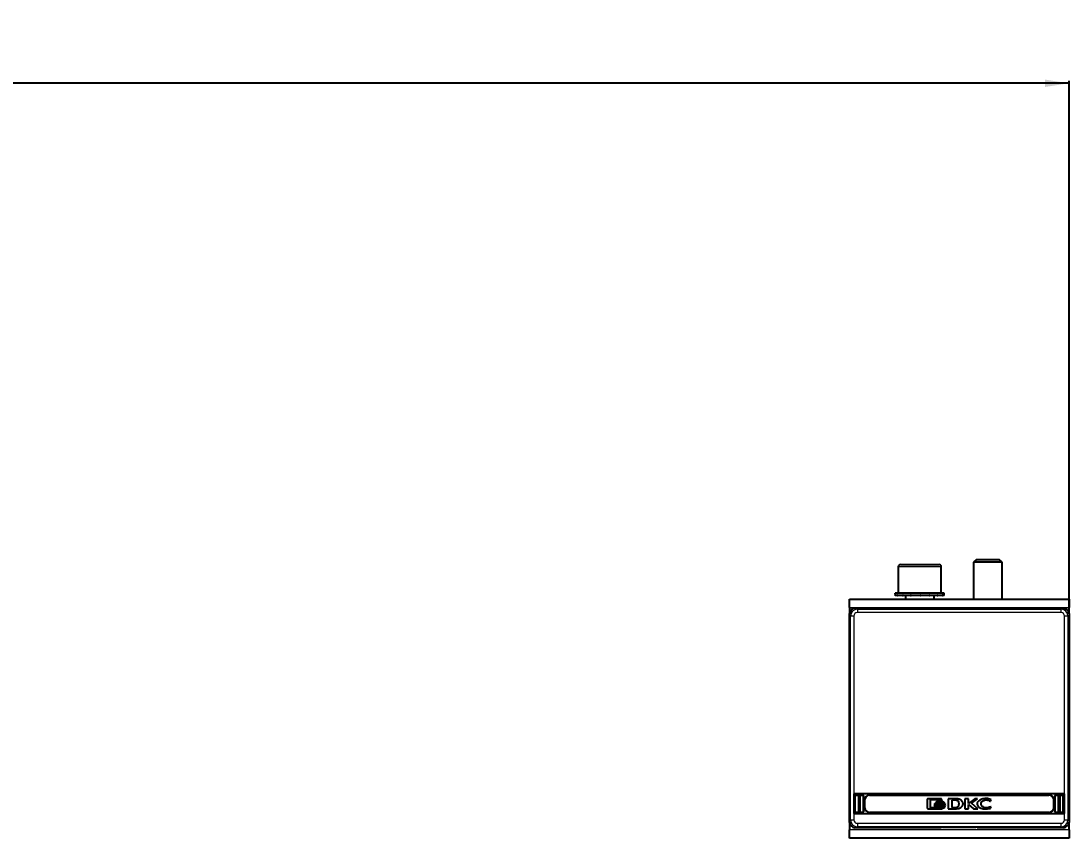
# Model space of a CAD drawing. Header units: millimetres. Extents: x -99 to 5261, y -1371 to 657.
# Drawn here: x 1096.7 to 1535.6, y 166.5 to 508.4 of the extents above; entities that cross this region are included whole.
import ezdxf

# ---------------------------------------------------------------- set-up
doc = ezdxf.new("R2010")
doc.units = ezdxf.units.MM
doc.layers.add('FORMAT', color=7, linetype='Continuous')
doc.styles.add('SLDTEXTSTYLE0', font='TXT', dxfattribs={"width": 0.75})
doc.dimstyles.new('SLDDIMSTYLE0', dxfattribs={"dimtxt": 20, "dimasz": 10, "dimexe": 0, "dimexo": 0.0625, "dimgap": 5, "dimtad": 2, "dimdec": 1, "dimrnd": 1e-09, "dimzin": 12, "dimdsep": 46, "dimtxsty": 'SLDTEXTSTYLE0', "dimsah": 1, "dimcen": 0.09, "dimadec": 0, "dimazin": 3, "dimtfac": 1, "dimtofl": 0, "dimtmove": 0, "dimatfit": 3, "dimfxl": 0, "dimfrac": 2, "dimtolj": 1, "dimtzin": 12, "dimarcsym": 0})

# ---------------------------------------------------------------- blocks, each defined once
blk = doc.blocks.new('_D_3')
at = {"layer": 'FORMAT'}
for p, q in [((135.65, 260.44), (135.65, 483.37)), ((1535.65, 260.44), (1535.65, 483.37)), ((1535.65, 482.37), (135.65, 482.37))]:
    blk.add_line(p, q, dxfattribs=at)
for points in [[(135.65, 482.37), (145.65, 480.83), (145.65, 483.9)], [(1535.65, 482.37), (1525.65, 483.9), (1525.65, 480.83)]]:
    blk.add_solid(points, dxfattribs=at)
at = {"layer": 'FORMAT', "insert": (806.09, 508.15), "char_height": 20, "attachment_point": 1, "style": 'SLDTEXTSTYLE0'}
blk.add_mtext('1400', dxfattribs=at)

msp = doc.modelspace()

# ---------------------------------------------------------------- linework, layer by layer
at = {"color": 7, "linetype": 'Continuous', "lineweight": 25}
for p, q in [((1465.15, 280.95), (1473.59, 280.95)), ((1473.59, 280.95), (1481.15, 280.95)), ((1496.72, 282.95), (1495.65, 281.88)), ((1495.65, 281.88), (1495.65, 266.45)), ((1507.65, 281.88), (1495.65, 281.88)), ((1506.57, 282.95), (1496.72, 282.95)), ((1507.65, 281.88), (1506.57, 282.95)), ((1507.65, 266.45), (1507.65, 281.88)), ((1464.15, 279.95), (1464.15, 268.95)), ((1482.15, 268.95), (1482.15, 279.95)), ((1462.9, 268.95), (1462.9, 267.95)), ((1462.9, 268.95), (1462.9, 268.7)), ((1463.72, 268.95), (1462.9, 268.95)), ((1462.9, 268.95), (1462.9, 268.95)), ((1462.9, 267.95), (1462.9, 268.2)), ((1463.72, 267.95), (1462.9, 267.95)), ((1462.9, 267.95), (1462.9, 267.95)), ((1463.72, 268.95), (1463.82, 268.95)), ((1463.72, 267.95), (1463.82, 267.95)), ((1463.82, 268.95), (1463.82, 268.7)), ((1465.97, 268.95), (1463.82, 268.95)), ((1463.82, 267.95), (1463.82, 268.2)), ((1465.97, 267.95), (1463.82, 267.95)), ((1465.97, 268.95), (1466.15, 268.95)), ((1465.97, 267.95), (1466.15, 267.95)), ((1466.15, 268.95), (1466.15, 268.7)), ((1469.32, 268.95), (1466.15, 268.95)), ((1466.15, 267.95), (1466.15, 268.2)), ((1469.32, 267.95), (1466.15, 267.95)), ((1467.15, 267.95), (1467.15, 266.45)), ((1469.32, 268.95), (1469.55, 268.95)), ((1469.32, 267.95), (1469.55, 267.95)), ((1469.55, 268.95), (1469.55, 268.7)), ((1473.25, 268.95), (1469.55, 268.95)), ((1469.55, 267.95), (1469.55, 268.2)), ((1473.25, 267.95), (1469.55, 267.95)), ((1473.25, 268.95), (1473.33, 268.95)), ((1473.25, 267.95), (1473.41, 267.95)), ((1473.41, 267.95), (1473.5, 267.95)), ((1473.45, 268.95), (1473.5, 268.95)), ((1473.5, 268.95), (1473.5, 268.7)), ((1477.16, 268.95), (1473.5, 268.95)), ((1473.5, 267.95), (1473.5, 268.2)), ((1477.16, 267.95), (1473.5, 267.95)), ((1477.16, 268.95), (1477.39, 268.95)), ((1477.16, 267.95), (1477.39, 267.95)), ((1477.39, 268.95), (1477.39, 268.7)), ((1480.47, 268.95), (1477.39, 268.95)), ((1477.39, 267.95), (1477.39, 268.2)), ((1480.47, 267.95), (1477.39, 267.95)), ((1479.15, 266.45), (1479.15, 267.95)), ((1480.47, 268.95), (1480.64, 268.95)), ((1480.47, 267.95), (1480.64, 267.95)), ((1480.64, 268.95), (1480.64, 268.7)), ((1482.65, 268.95), (1480.64, 268.95)), ((1480.64, 267.95), (1480.64, 268.2)), ((1482.65, 267.95), (1480.64, 267.95)), ((1482.65, 268.95), (1482.75, 268.95)), ((1482.65, 267.95), (1482.75, 267.95)), ((1482.75, 268.95), (1482.75, 268.7)), ((1483.4, 268.95), (1482.75, 268.95)), ((1482.75, 267.95), (1482.75, 268.2)), ((1483.4, 267.95), (1482.75, 267.95)), ((1483.4, 267.95), (1483.4, 268.95)), ((1443.65, 262.95), (1443.65, 266.45)), ((1443.65, 266.45), (1535.65, 266.45)), ((1535.65, 266.45), (1535.65, 262.95)), ((1443.65, 262.95), (1443.65, 260.43)), ((1443.65, 259.81), (1443.65, 260.43)), ((1443.65, 173.6), (1443.65, 259.81)), ((1445.92, 262.7), (1446.55, 262.7)), ((1446.55, 262.7), (1482.15, 262.7)), ((1482.15, 262.7), (1482.15, 262.57)), ((1482.65, 262.44), (1496.65, 262.44)), ((1497.15, 262.57), (1497.15, 262.7)), ((1497.15, 262.7), (1532.75, 262.7)), ((1532.75, 262.7), (1533.37, 262.7)), ((1535.65, 260.43), (1535.65, 262.95)), ((1535.65, 260.43), (1535.65, 259.81)), ((1535.65, 259.81), (1535.65, 173.6)), ((1533.75, 184.91), (1445.55, 184.91)), ((1445.55, 184.91), (1445.55, 176.7)), ((1446.25, 184.41), (1447.35, 184.41)), ((1448.25, 184.41), (1449.35, 184.41)), ((1452.05, 184.41), (1527.25, 184.41)), ((1529.95, 184.41), (1531.05, 184.41)), ((1531.95, 184.41), (1533.05, 184.41)), ((1533.75, 176.7), (1533.75, 184.91)), ((1446.05, 177.4), (1446.05, 184.21)), ((1447.55, 184.21), (1447.55, 177.4)), ((1448.05, 177.4), (1448.05, 184.21)), ((1449.55, 184.21), (1449.55, 177.4)), ((1450.05, 179.2), (1450.05, 182.41)), ((1476.22, 182.47), (1476.22, 179.14)), ((1481.9, 182.91), (1476.65, 182.91)), ((1477.63, 182.57), (1481.81, 182.57)), ((1477.63, 179.04), (1477.63, 182.57)), ((1479.37, 180.89), (1479.37, 180.44)), ((1479.37, 180.18), (1479.37, 179.71)), ((1481.81, 182.57), (1481.81, 182.19)), ((1481.81, 182.19), (1482.33, 182.19)), ((1482.33, 182.19), (1482.33, 182.47)), ((1483.82, 180.34), (1483.82, 180.79)), ((1483.82, 179.61), (1483.82, 180.07)), ((1487.79, 182.92), (1484.97, 182.91)), ((1484.97, 182.91), (1484.97, 178.7)), ((1487.59, 182.34), (1486.55, 182.32)), ((1486.55, 182.32), (1486.55, 179.22)), ((1493.56, 182.91), (1492.07, 182.91)), ((1492.07, 182.91), (1492.07, 178.7)), ((1493.56, 180.93), (1493.56, 182.91)), ((1496.23, 182.91), (1493.56, 180.93)), ((1493.58, 180.47), (1495.59, 178.7)), ((1493.58, 178.7), (1493.58, 180.47)), ((1494.82, 181.04), (1497.36, 182.91)), ((1497.42, 178.7), (1494.82, 181.04)), ((1497.36, 182.91), (1496.23, 182.91)), ((1502.63, 181.88), (1502.82, 181.88)), ((1502.82, 181.88), (1503.07, 182.61)), ((1529.25, 179.2), (1529.25, 182.41)), ((1529.75, 184.21), (1529.75, 177.4)), ((1531.25, 177.4), (1531.25, 184.21)), ((1531.75, 184.21), (1531.75, 177.4)), ((1533.25, 177.4), (1533.25, 184.21)), ((1445.55, 176.7), (1533.75, 176.7)), ((1447.35, 177.2), (1446.25, 177.2)), ((1449.35, 177.2), (1448.25, 177.2)), ((1527.25, 177.2), (1452.05, 177.2)), ((1476.65, 178.7), (1481.9, 178.7)), ((1480.09, 179.03), (1477.63, 179.04)), ((1484.97, 178.7), (1487.65, 178.72)), ((1486.55, 179.22), (1487.5, 179.24)), ((1487.65, 178.72), (1487.66, 178.72)), ((1487.66, 178.72), (1487.68, 178.72)), ((1492.07, 178.7), (1493.58, 178.7)), ((1495.59, 178.7), (1497.42, 178.7)), ((1502.81, 178.94), (1503, 179.48)), ((1503, 179.48), (1502.84, 179.48)), ((1531.05, 177.2), (1529.95, 177.2)), ((1533.05, 177.2), (1531.95, 177.2)), ((1443.65, 172.98), (1443.65, 173.6)), ((1443.65, 172.98), (1443.65, 169.95)), ((1535.65, 173.6), (1535.65, 172.98)), ((1535.65, 169.95), (1535.65, 172.98)), ((1443.65, 166.45), (1443.65, 169.95)), ((1446.55, 170.7), (1445.92, 170.7)), ((1482.15, 170.7), (1446.55, 170.7)), ((1482.15, 170.7), (1482.15, 170.84)), ((1482.65, 170.97), (1496.65, 170.97)), ((1497.15, 170.84), (1497.15, 170.7)), ((1532.75, 170.7), (1497.15, 170.7)), ((1533.37, 170.7), (1532.75, 170.7)), ((1535.65, 169.95), (1535.65, 166.45)), ((1535.65, 166.45), (1443.65, 166.45))]:
    msp.add_line(p, q, dxfattribs=at)
at = {"color": 8, "linetype": 'Continuous', "lineweight": 18}
for p, q in [((1473.64, 279.95), (1464.15, 279.95)), ((1482.15, 279.95), (1473.64, 279.95)), ((1443.65, 262.95), (1535.65, 262.95)), ((1444.1, 259.35), (1443.65, 259.81)), ((1445.55, 259.35), (1444.1, 259.35)), ((1444.1, 174.06), (1444.1, 259.35)), ((1445.55, 259.35), (1445.55, 184.91)), ((1446.55, 262.7), (1447, 262.25)), ((1447, 262.25), (1447, 260.8)), ((1447, 262.25), (1532.3, 262.25)), ((1532.3, 260.8), (1447, 260.8)), ((1532.3, 262.25), (1532.75, 262.7)), ((1532.3, 260.8), (1532.3, 262.25)), ((1533.75, 184.91), (1533.75, 259.35)), ((1535.2, 259.35), (1533.75, 259.35)), ((1535.65, 259.81), (1535.2, 259.35)), ((1535.2, 259.35), (1535.2, 174.06)), ((1446.25, 184.31), (1446.25, 184.41)), ((1446.25, 184.41), (1447.35, 184.41)), ((1446.25, 184.41), (1446.25, 184.41)), ((1447.35, 184.31), (1447.35, 184.41)), ((1447.35, 184.41), (1447.35, 184.41)), ((1448.25, 184.31), (1448.25, 184.41)), ((1448.25, 184.41), (1449.35, 184.41)), ((1448.25, 184.41), (1448.25, 184.41)), ((1449.35, 184.31), (1449.35, 184.41)), ((1449.35, 184.41), (1449.35, 184.41)), ((1452.05, 184.41), (1527.25, 184.41)), ((1452.05, 184.31), (1452.05, 184.41)), ((1452.05, 184.41), (1452.05, 184.41)), ((1527.25, 184.41), (1527.25, 184.31)), ((1527.25, 184.41), (1527.25, 184.41)), ((1529.95, 184.41), (1529.95, 184.31)), ((1529.95, 184.41), (1531.05, 184.41)), ((1529.95, 184.41), (1529.95, 184.41)), ((1531.05, 184.41), (1531.05, 184.31)), ((1531.05, 184.41), (1531.05, 184.41)), ((1531.95, 184.31), (1531.95, 184.41)), ((1531.95, 184.41), (1533.05, 184.41)), ((1531.95, 184.41), (1531.95, 184.41)), ((1533.05, 184.31), (1533.05, 184.41)), ((1533.05, 184.41), (1533.05, 184.41)), ((1446.05, 184.21), (1446.15, 184.21)), ((1446.05, 177.4), (1446.05, 184.21)), ((1446.05, 184.21), (1446.05, 184.21)), ((1446.15, 184.21), (1446.15, 177.4)), ((1447.35, 184.31), (1446.25, 184.31)), ((1447.45, 177.4), (1447.45, 184.21)), ((1447.45, 184.21), (1447.55, 184.21)), ((1447.55, 184.21), (1447.55, 177.4)), ((1447.55, 184.21), (1447.55, 184.21)), ((1448.05, 177.4), (1448.05, 184.21)), ((1448.05, 184.21), (1448.15, 184.21)), ((1448.05, 184.21), (1448.05, 184.21)), ((1448.15, 184.21), (1448.15, 177.4)), ((1449.35, 184.31), (1448.25, 184.31)), ((1449.45, 177.4), (1449.45, 184.21)), ((1449.45, 184.21), (1449.55, 184.21)), ((1449.55, 184.21), (1449.55, 177.4)), ((1449.55, 184.21), (1449.55, 184.21)), ((1450.05, 179.2), (1450.05, 182.41)), ((1450.15, 182.41), (1450.05, 182.41)), ((1450.05, 182.41), (1450.05, 182.41)), ((1450.15, 182.41), (1450.15, 179.2)), ((1527.25, 184.31), (1452.05, 184.31)), ((1529.14, 179.2), (1529.14, 182.41)), ((1529.24, 182.41), (1529.14, 182.41)), ((1529.24, 182.41), (1529.24, 179.2)), ((1529.25, 182.41), (1529.24, 182.41)), ((1529.75, 177.4), (1529.75, 184.21)), ((1529.75, 184.21), (1529.85, 184.21)), ((1529.75, 184.21), (1529.75, 184.21)), ((1529.85, 184.21), (1529.85, 177.4)), ((1531.05, 184.31), (1529.95, 184.31)), ((1531.14, 177.4), (1531.14, 184.21)), ((1531.14, 184.21), (1531.24, 184.21)), ((1531.24, 184.21), (1531.24, 177.4)), ((1531.25, 184.21), (1531.24, 184.21)), ((1531.75, 177.4), (1531.75, 184.21)), ((1531.85, 184.21), (1531.75, 184.21)), ((1531.75, 184.21), (1531.75, 184.21)), ((1531.85, 184.21), (1531.85, 177.4)), ((1533.05, 184.31), (1531.95, 184.31)), ((1533.14, 177.4), (1533.14, 184.21)), ((1533.24, 184.21), (1533.14, 184.21)), ((1533.24, 184.21), (1533.24, 177.4)), ((1533.25, 184.21), (1533.24, 184.21)), ((1445.55, 176.7), (1445.55, 174.06)), ((1446.05, 177.4), (1446.15, 177.4)), ((1446.05, 177.4), (1446.05, 177.4)), ((1446.25, 177.3), (1447.35, 177.3)), ((1446.25, 177.2), (1446.25, 177.3)), ((1447.35, 177.2), (1446.25, 177.2)), ((1446.25, 177.2), (1446.25, 177.2)), ((1447.35, 177.2), (1447.35, 177.3)), ((1447.35, 177.2), (1447.35, 177.2)), ((1447.45, 177.4), (1447.55, 177.4)), ((1447.55, 177.4), (1447.55, 177.4)), ((1448.05, 177.4), (1448.15, 177.4)), ((1448.05, 177.4), (1448.05, 177.4)), ((1448.25, 177.3), (1449.35, 177.3)), ((1448.25, 177.2), (1448.25, 177.3)), ((1449.35, 177.2), (1448.25, 177.2)), ((1448.25, 177.2), (1448.25, 177.2)), ((1449.35, 177.2), (1449.35, 177.3)), ((1449.35, 177.2), (1449.35, 177.2)), ((1449.45, 177.4), (1449.55, 177.4)), ((1449.55, 177.4), (1449.55, 177.4)), ((1450.15, 179.2), (1450.05, 179.2)), ((1450.05, 179.2), (1450.05, 179.2)), ((1452.05, 177.3), (1527.25, 177.3)), ((1452.05, 177.3), (1452.05, 177.2)), ((1527.25, 177.2), (1452.05, 177.2)), ((1452.05, 177.2), (1452.05, 177.2)), ((1527.25, 177.2), (1527.25, 177.3)), ((1527.25, 177.2), (1527.25, 177.2)), ((1529.24, 179.2), (1529.14, 179.2)), ((1529.24, 179.2), (1529.25, 179.2)), ((1529.75, 177.4), (1529.85, 177.4)), ((1529.75, 177.4), (1529.75, 177.4)), ((1529.95, 177.3), (1531.05, 177.3)), ((1529.95, 177.3), (1529.95, 177.2)), ((1531.05, 177.2), (1529.95, 177.2)), ((1529.95, 177.2), (1529.95, 177.2)), ((1531.05, 177.3), (1531.05, 177.2)), ((1531.05, 177.2), (1531.05, 177.2)), ((1531.14, 177.4), (1531.24, 177.4)), ((1531.24, 177.4), (1531.25, 177.4)), ((1531.85, 177.4), (1531.75, 177.4)), ((1531.75, 177.4), (1531.75, 177.4)), ((1531.95, 177.2), (1531.95, 177.3)), ((1531.95, 177.3), (1533.05, 177.3)), ((1533.05, 177.2), (1531.95, 177.2)), ((1531.95, 177.2), (1531.95, 177.2)), ((1533.05, 177.2), (1533.05, 177.3)), ((1533.05, 177.2), (1533.05, 177.2)), ((1533.24, 177.4), (1533.14, 177.4)), ((1533.24, 177.4), (1533.25, 177.4)), ((1533.75, 174.06), (1533.75, 176.7)), ((1443.65, 173.6), (1444.1, 174.06)), ((1444.1, 174.06), (1445.55, 174.06)), ((1447, 172.61), (1532.3, 172.61)), ((1447, 172.61), (1447, 171.16)), ((1532.3, 171.16), (1532.3, 172.61)), ((1533.75, 174.06), (1535.2, 174.06)), ((1535.2, 174.06), (1535.65, 173.6)), ((1535.65, 169.95), (1443.65, 169.95)), ((1447, 171.16), (1446.55, 170.7)), ((1532.3, 171.16), (1447, 171.16)), ((1532.75, 170.7), (1532.3, 171.16))]:
    msp.add_line(p, q, dxfattribs=at)
at = {"color": 7, "linetype": 'Continuous', "lineweight": 25}
for centre, radius, start, end in [((1465.15, 279.95), 1, 90, 180), ((1481.15, 279.95), 1, 0, 90), ((1446.25, 184.21), 0.2, 90, 180), ((1447.35, 184.21), 0.2, 360, 90), ((1448.25, 184.21), 0.2, 90, 180), ((1449.35, 184.21), 0.2, 360, 90), ((1452.05, 182.41), 2, 90, 180), ((1527.25, 182.41), 2, 0, 90), ((1529.95, 184.21), 0.2, 90, 180), ((1531.05, 184.21), 0.2, 360, 90), ((1531.95, 184.21), 0.2, 90, 180), ((1533.05, 184.21), 0.2, 0, 90), ((1446.25, 177.4), 0.2, 180, 270), ((1447.35, 177.4), 0.2, 270, 360), ((1448.25, 177.4), 0.2, 180, 270), ((1449.35, 177.4), 0.2, 270, 360), ((1452.05, 179.2), 2, 180, 270), ((1527.25, 179.2), 2, 270, 0), ((1529.95, 177.4), 0.2, 180, 270), ((1531.05, 177.4), 0.2, 270, 0), ((1531.95, 177.4), 0.2, 180, 270), ((1533.05, 177.4), 0.2, 270, 0)]:
    msp.add_arc(centre, radius, start, end, dxfattribs=at)
at = {"color": 8, "linetype": 'Continuous', "lineweight": 18}
for centre, radius, start, end in [((1446.25, 184.21), 0.198, 90, 180), ((1447.35, 184.21), 0.198, 360, 90), ((1448.25, 184.21), 0.198, 90, 180), ((1449.35, 184.21), 0.198, 360, 90), ((1452.05, 182.41), 2, 90, 180), ((1527.25, 182.41), 2, 0, 90), ((1529.95, 184.21), 0.198, 90, 180), ((1531.05, 184.21), 0.198, 360, 90), ((1531.95, 184.21), 0.198, 90, 180), ((1533.05, 184.21), 0.198, 0, 90), ((1446.25, 184.21), 0.0982, 90, 180), ((1447.35, 184.21), 0.0982, 360, 90), ((1448.25, 184.21), 0.0982, 90, 180), ((1449.35, 184.21), 0.0982, 360, 90), ((1452.05, 182.41), 1.9, 90, 180), ((1527.25, 182.41), 1.9, 0, 90), ((1529.95, 184.21), 0.0982, 90, 180), ((1531.05, 184.21), 0.0982, 0, 90), ((1531.95, 184.21), 0.0982, 90, 180), ((1533.05, 184.21), 0.0982, 0, 90), ((1446.25, 177.4), 0.198, 180, 270), ((1446.25, 177.4), 0.0982, 180, 270), ((1447.35, 177.4), 0.0982, 270, 360), ((1447.35, 177.4), 0.198, 270, 360), ((1448.25, 177.4), 0.198, 180, 270), ((1448.25, 177.4), 0.0982, 180, 270), ((1449.35, 177.4), 0.0982, 270, 360), ((1449.35, 177.4), 0.198, 270, 360), ((1452.05, 179.2), 2, 180, 270), ((1452.05, 179.2), 1.9, 180, 270), ((1527.25, 179.2), 1.9, 270, 0), ((1527.25, 179.2), 2, 270, 0), ((1529.95, 177.4), 0.198, 180, 270), ((1529.95, 177.4), 0.0982, 180, 270), ((1531.05, 177.4), 0.0982, 270, 0), ((1531.05, 177.4), 0.198, 270, 0), ((1531.95, 177.4), 0.198, 180, 270), ((1531.95, 177.4), 0.0982, 180, 270), ((1533.05, 177.4), 0.0982, 270, 0), ((1533.05, 177.4), 0.198, 270, 0)]:
    msp.add_arc(centre, radius, start, end, dxfattribs=at)
at = {"color": 7, "linetype": 'Continuous', "lineweight": 25}
for centre, major_axis, ratio, start_param, end_param in [((1446.7, 259.65), (2.27, -2.27), 0.935113, 2.575748, 3.707437), ((1482.65, 262.57), (0.5, 0), 0.267949, 3.141593, 4.712389), ((1496.65, 262.57), (0.5, 0), 0.267949, 4.712389, 6.283185), ((1532.6, 259.65), (-2.27, -2.27), 0.935113, 2.575748, 3.707437), ((1446.7, 173.76), (2.27, 2.27), 0.935113, 2.575748, 3.707437), ((1532.6, 173.76), (-2.27, 2.27), 0.935113, 2.575748, 3.707437), ((1482.65, 170.84), (0.5, 0), 0.267949, 1.570796, 3.141593), ((1496.65, 170.84), (0.5, 0), 0.267949, 0, 1.570796)]:
    msp.add_ellipse(centre, major_axis=major_axis, ratio=ratio, start_param=start_param, end_param=end_param, dxfattribs=at)
at = {"color": 8, "linetype": 'Continuous', "lineweight": 18}
for centre, major_axis, ratio, start_param, end_param in [((1447.1, 259.25), (2.13, -2.13), 0.997754, 2.389713, 3.893472), ((1447.1, 259.25), (1.13, -1.13), 0.935113, 2.389713, 3.893472), ((1532.19, 259.25), (2.13, 2.13), 0.997754, 5.531306, 7.035065), ((1532.19, 259.25), (-1.13, -1.13), 0.935113, 2.389713, 3.893472), ((1447.1, 174.16), (2.13, 2.13), 0.997754, 2.389713, 3.893472), ((1447.1, 174.16), (1.13, 1.13), 0.935113, 2.389713, 3.893472), ((1532.19, 174.16), (-1.13, 1.13), 0.935113, 2.389713, 3.893472), ((1532.19, 174.16), (-2.13, 2.13), 0.997754, 2.389713, 3.893472)]:
    msp.add_ellipse(centre, major_axis=major_axis, ratio=ratio, start_param=start_param, end_param=end_param, dxfattribs=at)
at = {"color": 7, "linetype": 'Continuous', "lineweight": 25}
for points, knots in [([(1462.9, 268.7), (1462.9, 268.75), (1462.9, 268.81), (1462.9, 268.89), (1462.9, 268.93), (1462.9, 268.95)], [0, 0, 0, 0, 0.4999808, 0.7499881, 1, 1, 1, 1]), ([(1462.9, 267.95), (1462.9, 267.98), (1462.9, 268.02), (1462.9, 268.1), (1462.9, 268.16), (1462.9, 268.2)], [0, 0, 0, 0, 0.25014, 0.50028, 1, 1, 1, 1]), ([(1463.82, 268.7), (1463.8, 268.75), (1463.77, 268.81), (1463.74, 268.89), (1463.72, 268.93), (1463.72, 268.95)], [0, 0, 0, 0, 0.499981, 0.749988, 1, 1, 1, 1]), ([(1463.72, 267.95), (1463.72, 267.98), (1463.74, 268.02), (1463.77, 268.1), (1463.8, 268.16), (1463.82, 268.2)], [0, 0, 0, 0, 0.25014, 0.50028, 1, 1, 1, 1]), ([(1466.15, 268.7), (1466.12, 268.75), (1466.07, 268.81), (1466.01, 268.89), (1465.98, 268.93), (1465.97, 268.95)], [0, 0, 0, 0, 0.4999808, 0.7499881, 1, 1, 1, 1]), ([(1465.97, 267.95), (1465.98, 267.98), (1466.01, 268.02), (1466.07, 268.1), (1466.12, 268.16), (1466.15, 268.2)], [0, 0, 0, 0, 0.25014, 0.50028, 1, 1, 1, 1]), ([(1469.55, 268.7), (1469.51, 268.75), (1469.45, 268.81), (1469.37, 268.89), (1469.34, 268.93), (1469.32, 268.95)], [0, 0, 0, 0, 0.499981, 0.749988, 1, 1, 1, 1]), ([(1469.32, 267.95), (1469.34, 267.98), (1469.37, 268.02), (1469.45, 268.1), (1469.51, 268.16), (1469.55, 268.2)], [0, 0, 0, 0, 0.25014, 0.50028, 1, 1, 1, 1]), ([(1473.5, 268.7), (1473.45, 268.75), (1473.39, 268.81), (1473.31, 268.89), (1473.27, 268.93), (1473.25, 268.95)], [0, 0, 0, 0, 0.499981, 0.749988, 1, 1, 1, 1]), ([(1473.25, 267.95), (1473.27, 267.98), (1473.31, 268.02), (1473.39, 268.1), (1473.45, 268.16), (1473.5, 268.2)], [0, 0, 0, 0, 0.25014, 0.50028, 1, 1, 1, 1]), ([(1473.5, 268.7), (1473.48, 268.78), (1473.45, 268.91), (1473.42, 268.94), (1473.41, 268.95)], [0, 0, 0, 0, 0.561794, 1, 1, 1, 1]), ([(1473.5, 268.2), (1473.48, 268.13), (1473.45, 268), (1473.42, 267.97), (1473.41, 267.95)], [0, 0, 0, 0, 0.561794, 1, 1, 1, 1]), ([(1477.39, 268.7), (1477.35, 268.75), (1477.3, 268.81), (1477.22, 268.89), (1477.18, 268.93), (1477.16, 268.95)], [0, 0, 0, 0, 0.4999808, 0.7499881, 1, 1, 1, 1]), ([(1477.16, 267.95), (1477.18, 267.98), (1477.22, 268.02), (1477.3, 268.1), (1477.35, 268.16), (1477.39, 268.2)], [0, 0, 0, 0, 0.25014, 0.50028, 1, 1, 1, 1]), ([(1480.64, 268.7), (1480.61, 268.75), (1480.57, 268.81), (1480.51, 268.89), (1480.48, 268.93), (1480.47, 268.95)], [0, 0, 0, 0, 0.499981, 0.749988, 1, 1, 1, 1]), ([(1480.47, 267.95), (1480.48, 267.98), (1480.51, 268.02), (1480.57, 268.1), (1480.61, 268.16), (1480.64, 268.2)], [0, 0, 0, 0, 0.25014, 0.50028, 1, 1, 1, 1]), ([(1482.75, 268.7), (1482.73, 268.75), (1482.71, 268.81), (1482.68, 268.89), (1482.66, 268.93), (1482.65, 268.95)], [0, 0, 0, 0, 0.499981, 0.749988, 1, 1, 1, 1]), ([(1482.65, 267.95), (1482.66, 267.98), (1482.68, 268.02), (1482.71, 268.1), (1482.73, 268.16), (1482.75, 268.2)], [0, 0, 0, 0, 0.25014, 0.50028, 1, 1, 1, 1]), ([(1476.65, 182.91), (1476.59, 182.9), (1476.46, 182.88), (1476.32, 182.76), (1476.24, 182.62), (1476.23, 182.52), (1476.22, 182.47)], [0, 0, 0, 0, 0.281303, 0.555629, 0.773878, 1, 1, 1, 1]), ([(1481.62, 179.89), (1481.32, 179.91), (1480.77, 179.94), (1480.09, 180.18), (1479.6, 180.49), (1479.44, 180.76), (1479.37, 180.89)], [0, 0, 0, 0, 0.341641, 0.638783, 0.834973, 1, 1, 1, 1]), ([(1479.37, 180.44), (1479.43, 180.33), (1479.55, 180.1), (1479.89, 179.85), (1480.56, 179.52), (1481.17, 179.48), (1481.62, 179.44)], [0, 0, 0, 0, 0.13872, 0.298957, 0.48357, 1, 1, 1, 1]), ([(1481.62, 179.18), (1481.32, 179.19), (1480.77, 179.22), (1480.09, 179.47), (1479.6, 179.78), (1479.44, 180.05), (1479.37, 180.18)], [0, 0, 0, 0, 0.3417096, 0.6388757, 0.8350381, 1, 1, 1, 1]), ([(1481.62, 181.95), (1481.37, 181.94), (1480.9, 181.91), (1480.32, 181.68), (1479.9, 181.39), (1479.75, 181.14), (1479.68, 181.02)], [0, 0, 0, 0, 0.32886, 0.621368, 0.822445, 1, 1, 1, 1]), ([(1479.68, 181.02), (1479.7, 180.99), (1479.72, 180.93), (1479.76, 180.87), (1479.77, 180.85)], [0, 0, 0, 0, 0.556647, 1, 1, 1, 1]), ([(1479.77, 180.85), (1479.88, 180.97), (1480.12, 181.23), (1480.75, 181.53), (1481.28, 181.58), (1481.62, 181.61)], [0, 0, 0, 0, 0.235625, 0.507433, 1, 1, 1, 1]), ([(1481.62, 181.41), (1481.22, 181.37), (1480.69, 181.32), (1480.12, 181.01), (1479.94, 180.83), (1479.85, 180.75)], [0, 0, 0, 0, 0.6070991, 0.8137809, 1, 1, 1, 1]), ([(1479.85, 180.75), (1479.88, 180.71), (1479.94, 180.65), (1480, 180.6), (1480.03, 180.58)], [0, 0, 0, 0, 0.548878, 1, 1, 1, 1]), ([(1480.03, 180.58), (1480.29, 180.73), (1480.78, 181.02), (1481.35, 181.05), (1481.62, 181.07)], [0, 0, 0, 0, 0.521089, 1, 1, 1, 1]), ([(1481.62, 180.85), (1481.32, 180.83), (1480.82, 180.8), (1480.38, 180.57), (1480.2, 180.48)], [0, 0, 0, 0, 0.5915708, 1, 1, 1, 1]), ([(1480.2, 180.48), (1480.26, 180.45), (1480.38, 180.39), (1480.51, 180.34), (1480.57, 180.32)], [0, 0, 0, 0, 0.541848, 1, 1, 1, 1]), ([(1480.57, 180.32), (1480.75, 180.38), (1481.1, 180.49), (1481.45, 180.5), (1481.62, 180.51)], [0, 0, 0, 0, 0.540329, 1, 1, 1, 1]), ([(1483.57, 180.99), (1483.52, 181.09), (1483.41, 181.3), (1483.11, 181.55), (1482.54, 181.87), (1482.01, 181.92), (1481.62, 181.95)], [0, 0, 0, 0, 0.149079, 0.314363, 0.498773, 1, 1, 1, 1]), ([(1481.62, 181.61), (1481.84, 181.6), (1482.27, 181.57), (1482.81, 181.38), (1483.22, 181.14), (1483.39, 180.93), (1483.47, 180.83)], [0, 0, 0, 0, 0.322978, 0.614423, 0.818337, 1, 1, 1, 1]), ([(1483.39, 180.74), (1483.28, 180.85), (1483.04, 181.08), (1482.43, 181.34), (1481.94, 181.38), (1481.62, 181.41)], [0, 0, 0, 0, 0.2395414, 0.512395, 1, 1, 1, 1]), ([(1481.62, 181.07), (1481.96, 181.05), (1482.53, 181.01), (1483.01, 180.7), (1483.2, 180.58)], [0, 0, 0, 0, 0.5984258, 1, 1, 1, 1]), ([(1483.04, 180.48), (1482.8, 180.6), (1482.35, 180.82), (1481.85, 180.84), (1481.62, 180.85)], [0, 0, 0, 0, 0.528395, 1, 1, 1, 1]), ([(1483.82, 180.79), (1483.76, 180.69), (1483.61, 180.48), (1483.27, 180.26), (1482.62, 179.97), (1482.04, 179.92), (1481.62, 179.89)], [0, 0, 0, 0, 0.141525, 0.304329, 0.489562, 1, 1, 1, 1]), ([(1481.62, 180.51), (1481.83, 180.5), (1482.18, 180.48), (1482.52, 180.37), (1482.66, 180.33)], [0, 0, 0, 0, 0.579402, 1, 1, 1, 1]), ([(1481.62, 179.44), (1481.9, 179.46), (1482.42, 179.48), (1483.07, 179.7), (1483.56, 179.98), (1483.74, 180.22), (1483.82, 180.34)], [0, 0, 0, 0, 0.33644, 0.632575, 0.831337, 1, 1, 1, 1]), ([(1483.82, 180.07), (1483.76, 179.98), (1483.61, 179.77), (1483.27, 179.54), (1482.62, 179.25), (1482.04, 179.21), (1481.62, 179.18)], [0, 0, 0, 0, 0.141571, 0.304387, 0.489612, 1, 1, 1, 1]), ([(1482.33, 182.47), (1482.32, 182.53), (1482.31, 182.66), (1482.19, 182.8), (1482.05, 182.89), (1481.95, 182.9), (1481.9, 182.91)], [0, 0, 0, 0, 0.285248, 0.560563, 0.777151, 1, 1, 1, 1]), ([(1482.66, 180.33), (1482.74, 180.35), (1482.87, 180.39), (1482.99, 180.46), (1483.04, 180.48)], [0, 0, 0, 0, 0.5753959, 1, 1, 1, 1]), ([(1483.2, 180.58), (1483.24, 180.61), (1483.31, 180.66), (1483.37, 180.71), (1483.39, 180.74)], [0, 0, 0, 0, 0.569699, 1, 1, 1, 1]), ([(1483.47, 180.83), (1483.49, 180.86), (1483.53, 180.91), (1483.56, 180.96), (1483.57, 180.99)], [0, 0, 0, 0, 0.564632, 1, 1, 1, 1]), ([(1487.5, 179.24), (1487.77, 179.25), (1488.28, 179.26), (1488.9, 179.41), (1489.26, 179.69), (1489.45, 179.98), (1489.57, 180.36), (1489.58, 180.65), (1489.59, 180.81)], [0, 0, 0, 0, 0.274676, 0.503042, 0.607381, 0.716579, 0.843412, 1, 1, 1, 1]), ([(1488.24, 182.28), (1488.11, 182.3), (1487.89, 182.33), (1487.68, 182.34), (1487.59, 182.34)], [0, 0, 0, 0, 0.586635, 1, 1, 1, 1]), ([(1490.16, 182.49), (1490, 182.56), (1489.64, 182.73), (1488.84, 182.89), (1488.21, 182.91), (1487.79, 182.92)], [0, 0, 0, 0, 0.216742, 0.489643, 1, 1, 1, 1]), ([(1489.59, 180.81), (1489.58, 180.94), (1489.58, 181.18), (1489.51, 181.51), (1489.38, 181.77), (1489.15, 182), (1488.75, 182.18), (1488.42, 182.25), (1488.24, 182.28)], [0, 0, 0, 0, 0.176808, 0.319231, 0.43938, 0.552395, 0.749205, 1, 1, 1, 1]), ([(1489.43, 178.86), (1489.65, 178.92), (1490.07, 179.05), (1490.6, 179.42), (1491, 179.87), (1491.24, 180.39), (1491.29, 180.96), (1491.13, 181.53), (1490.75, 182.08), (1490.36, 182.34), (1490.16, 182.49)], [0, 0, 0, 0, 0.138091, 0.265455, 0.384013, 0.496103, 0.605759, 0.71979, 0.847662, 1, 1, 1, 1]), ([(1500.96, 182.96), (1500.47, 182.93), (1499.54, 182.88), (1498.31, 182.44), (1497.55, 181.86), (1497.2, 181.3), (1497.17, 181), (1497.15, 180.86)], [0, 0, 0, 0, 0.315674, 0.58952, 0.813199, 0.909026, 1, 1, 1, 1]), ([(1497.15, 180.86), (1497.17, 180.64), (1497.21, 180.21), (1497.58, 179.6), (1498.3, 179.07), (1499.46, 178.7), (1500.4, 178.67), (1500.95, 178.65)], [0, 0, 0, 0, 0.130532, 0.266031, 0.423997, 0.666819, 1, 1, 1, 1]), ([(1498.82, 180.76), (1498.84, 180.93), (1498.88, 181.26), (1499.18, 181.71), (1499.64, 182.08), (1500.26, 182.36), (1500.75, 182.39), (1501, 182.41)], [0, 0, 0, 0, 0.165415, 0.334737, 0.516014, 0.747902, 1, 1, 1, 1]), ([(1501, 179.11), (1500.68, 179.14), (1500.08, 179.19), (1499.36, 179.62), (1498.91, 180.16), (1498.85, 180.56), (1498.82, 180.76)], [0, 0, 0, 0, 0.3174553, 0.6020501, 0.8050401, 1, 1, 1, 1]), ([(1503.07, 182.61), (1502.71, 182.72), (1502.02, 182.93), (1501.3, 182.95), (1500.96, 182.96)], [0, 0, 0, 0, 0.5368, 1, 1, 1, 1]), ([(1501, 182.41), (1501.34, 182.38), (1501.93, 182.33), (1502.42, 182.02), (1502.63, 181.88)], [0, 0, 0, 0, 0.5796082, 1, 1, 1, 1]), ([(1476.22, 179.14), (1476.23, 179.08), (1476.24, 178.95), (1476.36, 178.81), (1476.5, 178.72), (1476.6, 178.71), (1476.65, 178.7)], [0, 0, 0, 0, 0.285197, 0.560428, 0.777044, 1, 1, 1, 1]), ([(1479.37, 179.71), (1479.41, 179.63), (1479.48, 179.48), (1479.73, 179.23), (1479.95, 179.11), (1480.09, 179.03)], [0, 0, 0, 0, 0.244932, 0.514807, 1, 1, 1, 1]), ([(1481.9, 178.7), (1482.11, 178.73), (1482.55, 178.77), (1483.1, 179.01), (1483.56, 179.28), (1483.74, 179.51), (1483.82, 179.61)], [0, 0, 0, 0, 0.289383, 0.600301, 0.822929, 1, 1, 1, 1]), ([(1487.68, 178.72), (1487.79, 178.72), (1488.01, 178.72), (1488.23, 178.73), (1488.35, 178.74)], [0, 0, 0, 0, 0.486421, 1, 1, 1, 1]), ([(1488.35, 178.74), (1488.55, 178.75), (1488.91, 178.76), (1489.27, 178.83), (1489.43, 178.86)], [0, 0, 0, 0, 0.55183, 1, 1, 1, 1]), ([(1500.95, 178.65), (1501.31, 178.66), (1501.95, 178.69), (1502.55, 178.87), (1502.81, 178.94)], [0, 0, 0, 0, 0.577653, 1, 1, 1, 1]), ([(1502.84, 179.48), (1502.51, 179.36), (1501.92, 179.14), (1501.29, 179.12), (1501, 179.11)], [0, 0, 0, 0, 0.547643, 1, 1, 1, 1])]:
    msp.add_open_spline(points, degree=3, knots=knots, dxfattribs=at)

# ---------------------------------------------------------------- dimensions: what is measured, and where the dimension line sits
at = {"layer": 'FORMAT'}
dim = msp.add_linear_dim(base=(135.65, 482.37), p1=(1535.65, 260.43), p2=(135.65, 260.43), angle=0, dimstyle='SLDDIMSTYLE0', dxfattribs=at)
dim.commit()
dim.dimension.update_dxf_attribs({"geometry": '_D_3', "text_midpoint": (835.65, 482.37), "dimtype": 160})

doc.saveas('drawing.dxf')
